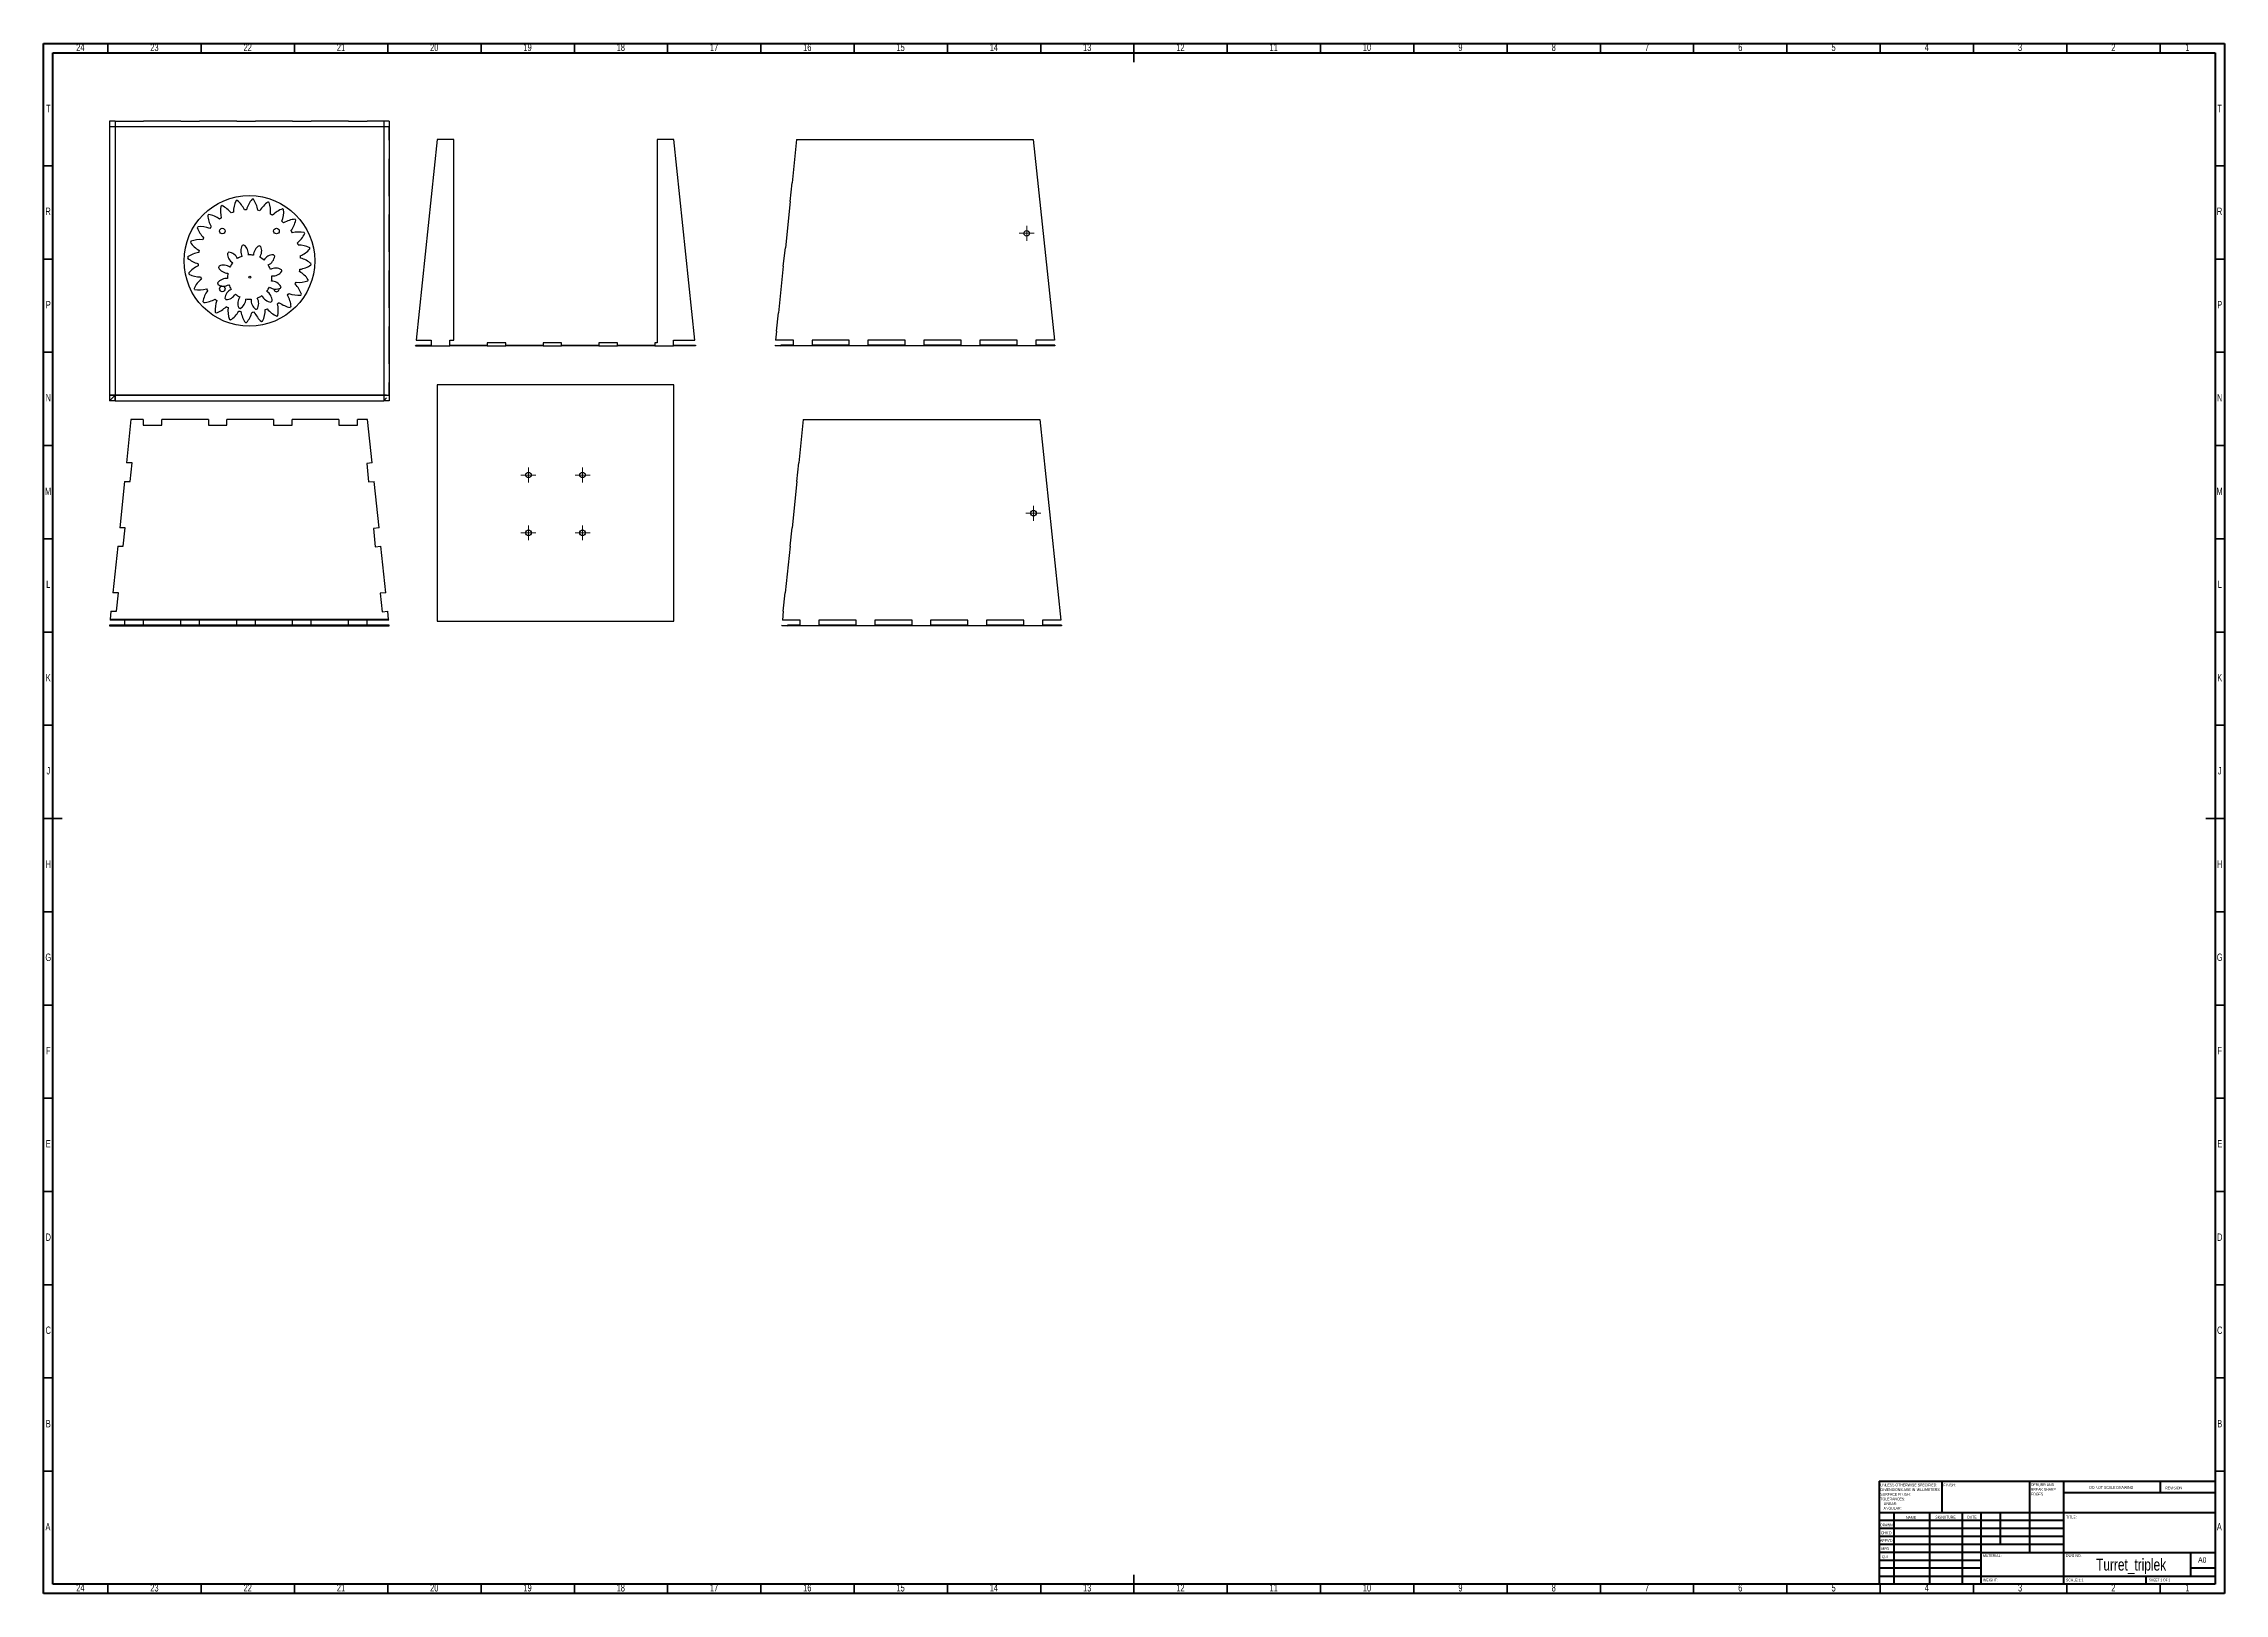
# Model space of a CAD drawing. Header units: millimetres. Extents: x 15 to 1184, y 5 to 836.
import ezdxf

# ---------------------------------------------------------------- set-up
doc = ezdxf.new("R2010")
doc.units = ezdxf.units.MM
doc.styles.add('SLDTEXTSTYLE0', font='TXT', dxfattribs={"width": 0.75})
doc.styles.add('SLDTEXTSTYLE1', font='TXT', dxfattribs={"width": 0.686449})
doc.styles.add('SLDTEXTSTYLE2', font='TXT', dxfattribs={"width": 0.6875})

# ---------------------------------------------------------------- blocks, each defined once
blk = doc.blocks.new('SW_NOTE_0')
at = {"color": 0, "linetype": 'Continuous', "lineweight": 0, "char_height": 1.5, "attachment_point": 1, "style": 'SLDTEXTSTYLE0'}
for s, insert in [('UNLESS OTHERWISE SPECIFIED:', (0, 1.9)), ('TOLERANCES:', (0, -5.6)), ('DIMENSIONS ARE IN MILLIMETERS', (0, -0.6)), ('SURFACE FINISH:', (0, -3.1)), ('ANGULAR:', (1.7, -10.6)), ('LINEAR:', (1.7, -8.1))]:
    blk.add_mtext(s, dxfattribs=dict(at, insert=insert))
blk = doc.blocks.new('SW_NOTE_1')
at = {"color": 0, "linetype": 'Continuous', "lineweight": 0, "char_height": 1.5, "attachment_point": 1, "style": 'SLDTEXTSTYLE0'}
for s, insert in [('DEBURR AND', (0, 1.9)), ('BREAK SHARP', (0, -0.6)), ('EDGES', (0, -3.1))]:
    blk.add_mtext(s, dxfattribs=dict(at, insert=insert))
blk = doc.blocks.new('SW_CENTERMARKSYMBOL_0')
at = {"color": 0, "linetype": 'Continuous', "lineweight": 0}
for p, q in [((-2.5, 0), (-4, 0)), ((0, 0), (-2.5, 0)), ((0, 2.5), (0, 4)), ((0, 0), (0, 2.5)), ((0, 0), (0, -2.5)), ((0, 0), (2.5, 0)), ((2.5, 0), (4, 0)), ((0, -2.5), (0, -4))]:
    blk.add_line(p, q, dxfattribs=at)
blk = doc.blocks.new('SW_CENTERMARKSYMBOL_1')
at = {"color": 0, "linetype": 'Continuous', "lineweight": 0}
for p, q in [((-2.5, 0), (-4, 0)), ((0, 0), (-2.5, 0)), ((0, 2.5), (0, 4)), ((0, 0), (0, 2.5)), ((0, 0), (0, -2.5)), ((0, 0), (2.5, 0)), ((2.5, 0), (4, 0)), ((0, -2.5), (0, -4))]:
    blk.add_line(p, q, dxfattribs=at)
blk = doc.blocks.new('SW_CENTERMARKSYMBOL_2')
at = {"color": 0, "linetype": 'Continuous', "lineweight": 0}
for p, q in [((-2.5, 0), (-4, 0)), ((0, 0), (-2.5, 0)), ((0, 2.5), (0, 4)), ((0, 0), (0, 2.5)), ((0, 0), (0, -2.5)), ((0, 0), (2.5, 0)), ((2.5, 0), (4, 0)), ((0, -2.5), (0, -4))]:
    blk.add_line(p, q, dxfattribs=at)
blk = doc.blocks.new('SW_CENTERMARKSYMBOL_3')
at = {"color": 0, "linetype": 'Continuous', "lineweight": 0}
for p, q in [((-2.5, 0), (-4, 0)), ((0, 0), (-2.5, 0)), ((0, 2.5), (0, 4)), ((0, 0), (0, 2.5)), ((0, 0), (0, -2.5)), ((0, 0), (2.5, 0)), ((2.5, 0), (4, 0)), ((0, -2.5), (0, -4))]:
    blk.add_line(p, q, dxfattribs=at)
blk = doc.blocks.new('SW_CENTERMARKSYMBOL_4')
at = {"color": 0, "linetype": 'Continuous', "lineweight": 0}
for p, q in [((-2.5, 0), (-4, 0)), ((0, 0), (-2.5, 0)), ((0, 2.5), (0, 4)), ((0, 0), (0, 2.5)), ((0, 0), (0, -2.5)), ((0, 0), (2.5, 0)), ((2.5, 0), (4, 0)), ((0, -2.5), (0, -4))]:
    blk.add_line(p, q, dxfattribs=at)
blk = doc.blocks.new('SW_CENTERMARKSYMBOL_5')
at = {"color": 0, "linetype": 'Continuous', "lineweight": 0}
for p, q in [((-2.5, 0), (-4, 0)), ((0, 0), (-2.5, 0)), ((0, 2.5), (0, 4)), ((0, 0), (0, 2.5)), ((0, 0), (0, -2.5)), ((0, 0), (2.5, 0)), ((2.5, 0), (4, 0)), ((0, -2.5), (0, -4))]:
    blk.add_line(p, q, dxfattribs=at)

msp = doc.modelspace()

# ---------------------------------------------------------------- linework, layer by layer
at = {"color": 7, "linetype": 'Continuous', "lineweight": 70}
for p, q in [((15, 5), (15, 836)), ((15, 836), (1184, 836)), ((20, 10), (20, 831)), ((20, 831), (1179, 831)), ((1179, 831), (1179, 10)), ((1184, 836), (1184, 5)), ((1184, 5), (15, 5)), ((1179, 10), (20, 10))]:
    msp.add_line(p, q, dxfattribs=at)
at = {"color": 7, "linetype": 'Continuous', "lineweight": 35}
for p, q in [((49.5, 831), (49.5, 836)), ((99.5, 831), (99.5, 836)), ((149.5, 831), (149.5, 836)), ((199.5, 831), (199.5, 836)), ((249.5, 831), (249.5, 836)), ((299.5, 831), (299.5, 836)), ((349.5, 831), (349.5, 836)), ((399.5, 831), (399.5, 836)), ((449.5, 831), (449.5, 836)), ((499.5, 831), (499.5, 836)), ((549.5, 831), (549.5, 836)), ((599.5, 836), (599.5, 826)), ((599.5, 831), (599.5, 836)), ((649.5, 831), (649.5, 836)), ((699.5, 831), (699.5, 836)), ((749.5, 831), (749.5, 836)), ((799.5, 831), (799.5, 836)), ((849.5, 831), (849.5, 836)), ((899.5, 831), (899.5, 836)), ((949.5, 831), (949.5, 836)), ((999.5, 831), (999.5, 836)), ((1049.5, 831), (1049.5, 836)), ((1099.5, 831), (1099.5, 836)), ((1149.5, 831), (1149.5, 836)), ((20, 770.5), (15, 770.5)), ((1179, 770.5), (1184, 770.5)), ((20, 720.5), (15, 720.5)), ((1179, 720.5), (1184, 720.5)), ((20, 670.5), (15, 670.5)), ((1179, 670.5), (1184, 670.5)), ((20, 620.5), (15, 620.5)), ((1179, 620.5), (1184, 620.5)), ((20, 570.5), (15, 570.5)), ((1179, 570.5), (1184, 570.5)), ((20, 520.5), (15, 520.5)), ((1179, 520.5), (1184, 520.5)), ((20, 470.5), (15, 470.5)), ((1179, 470.5), (1184, 470.5)), ((15, 420.5), (25, 420.5)), ((20, 420.5), (15, 420.5)), ((1184, 420.5), (1174, 420.5)), ((1179, 420.5), (1184, 420.5)), ((20, 370.5), (15, 370.5)), ((1179, 370.5), (1184, 370.5)), ((20, 320.5), (15, 320.5)), ((1179, 320.5), (1184, 320.5)), ((20, 270.5), (15, 270.5)), ((1179, 270.5), (1184, 270.5)), ((20, 220.5), (15, 220.5)), ((1179, 220.5), (1184, 220.5)), ((20, 170.5), (15, 170.5)), ((1179, 170.5), (1184, 170.5)), ((20, 120.5), (15, 120.5)), ((1179, 120.5), (1184, 120.5)), ((20, 70.5), (15, 70.5)), ((1179, 70.5), (1184, 70.5)), ((599.5, 5), (599.5, 15)), ((49.5, 10), (49.5, 5)), ((99.5, 10), (99.5, 5)), ((149.5, 10), (149.5, 5)), ((199.5, 10), (199.5, 5)), ((249.5, 10), (249.5, 5)), ((299.5, 10), (299.5, 5)), ((349.5, 10), (349.5, 5)), ((399.5, 10), (399.5, 5)), ((449.5, 10), (449.5, 5)), ((499.5, 10), (499.5, 5)), ((549.5, 10), (549.5, 5)), ((599.5, 10), (599.5, 5)), ((649.5, 10), (649.5, 5)), ((699.5, 10), (699.5, 5)), ((749.5, 10), (749.5, 5)), ((799.5, 10), (799.5, 5)), ((849.5, 10), (849.5, 5)), ((899.5, 10), (899.5, 5)), ((949.5, 10), (949.5, 5)), ((999.5, 10), (999.5, 5)), ((1049.5, 10), (1049.5, 5)), ((1099.5, 10), (1099.5, 5)), ((1149.5, 10), (1149.5, 5))]:
    msp.add_line(p, q, dxfattribs=at)
at = {"color": 7, "linetype": 'Continuous', "lineweight": 25}
for p, q in [((53.3, 794.5), (50.3, 794.5)), ((50.3, 794.5), (50.3, 791.5)), ((50.3, 791.5), (50.3, 784.3)), ((50.3, 791.5), (200.3, 791.5)), ((50.3, 791.5), (50.3, 791.5)), ((50.3, 784.3), (50.3, 774.3)), ((53.3, 794.5), (53.3, 647.5)), ((53.3, 794.5), (53.3, 794.5)), ((53.3, 794.5), (58.5, 794.5)), ((53.3, 791.5), (53.3, 647.5)), ((53.3, 791.5), (197.3, 791.5)), ((58.5, 794.5), (68.5, 794.5)), ((88.5, 794.5), (68.5, 794.5)), ((88.5, 794.5), (98.5, 794.5)), ((118.5, 794.5), (98.5, 794.5)), ((118.5, 794.5), (128.5, 794.5)), ((148.5, 794.5), (128.5, 794.5)), ((148.5, 794.5), (158.5, 794.5)), ((178.5, 794.5), (158.5, 794.5)), ((178.5, 794.5), (188.5, 794.5)), ((197.3, 794.5), (188.5, 794.5)), ((197.3, 794.5), (197.3, 784.3)), ((200.3, 794.5), (197.3, 794.5)), ((197.3, 784.3), (197.3, 774.3)), ((197.3, 784.3), (197.3, 784.3)), ((200.3, 791.5), (200.2, 791.5)), ((200.3, 794.5), (200.3, 791.5)), ((200.3, 791.5), (200.3, 647.5)), ((200.3, 784.3), (200.3, 791.5)), ((226, 784.6), (214.7, 677)), ((234.9, 784.6), (226, 784.6)), ((234.9, 677), (234.9, 784.6)), ((352.9, 784.6), (343.9, 784.6)), ((343.9, 784.6), (343.9, 675.6)), ((364.1, 677), (352.9, 784.6)), ((418.6, 784.6), (416.2, 761.4)), ((418.6, 784.6), (545.5, 784.6)), ((545.5, 784.6), (556.8, 677)), ((50.3, 774.3), (50.3, 754.3)), ((197.3, 774.3), (197.3, 754.3)), ((197.3, 774.3), (197.3, 774.3)), ((200.3, 754.3), (200.3, 774.3)), ((415.2, 751.4), (416.2, 761.4)), ((50.3, 754.3), (50.3, 744.3)), ((197.3, 754.3), (197.3, 744.3)), ((197.3, 754.3), (197.3, 754.3)), ((415.2, 751.4), (412.6, 726.5)), ((50.3, 744.3), (50.3, 724.3)), ((197.3, 744.3), (197.3, 724.3)), ((197.3, 744.3), (197.3, 744.3)), ((200.3, 724.3), (200.3, 744.3)), ((411.5, 716.6), (412.6, 726.5)), ((50.3, 724.3), (50.3, 714.3)), ((50.3, 714.3), (50.3, 694.3)), ((197.3, 724.3), (197.3, 714.3)), ((197.3, 724.3), (197.3, 724.3)), ((197.3, 714.3), (197.3, 694.3)), ((197.3, 714.3), (197.3, 714.3)), ((200.3, 694.3), (200.3, 714.3)), ((411.5, 716.6), (408.9, 691.7)), ((50.3, 694.3), (50.3, 684.3)), ((197.3, 694.3), (197.3, 684.3)), ((197.3, 694.3), (197.3, 694.3)), ((407.9, 681.8), (408.9, 691.7)), ((50.3, 684.3), (50.3, 664.3)), ((197.3, 684.3), (197.3, 664.3)), ((197.3, 684.3), (197.3, 684.3)), ((200.3, 664.3), (200.3, 684.3)), ((407.9, 681.8), (407.4, 677)), ((214.4, 673.9), (214.5, 674.3)), ((214.4, 673.9), (222.7, 673.9)), ((214.5, 674.3), (222.7, 674.3)), ((214.7, 677), (222.7, 677)), ((222.7, 677), (222.7, 673.9)), ((222.7, 673.9), (232.7, 673.9)), ((232.7, 677), (234.9, 677)), ((232.7, 673.9), (232.7, 677)), ((232.7, 674.3), (252.7, 674.3)), ((252.7, 673.9), (232.7, 673.9)), ((262.7, 675.6), (252.7, 675.6)), ((252.7, 675.6), (252.7, 673.9)), ((252.7, 673.9), (262.7, 673.9)), ((262.7, 673.9), (262.7, 675.6)), ((262.7, 674.3), (282.7, 674.3)), ((282.7, 673.9), (262.7, 673.9)), ((292.7, 675.6), (282.7, 675.6)), ((282.7, 675.6), (282.7, 673.9)), ((282.7, 673.9), (292.7, 673.9)), ((292.7, 673.9), (292.7, 675.6)), ((292.7, 674.3), (312.7, 674.3)), ((312.7, 673.9), (292.7, 673.9)), ((322.7, 675.6), (312.7, 675.6)), ((312.7, 675.6), (312.7, 673.9)), ((312.7, 673.9), (322.7, 673.9)), ((322.7, 673.9), (322.7, 675.6)), ((322.7, 674.3), (342.7, 674.3)), ((342.7, 673.9), (322.7, 673.9)), ((343.9, 675.6), (342.7, 675.6)), ((342.7, 675.6), (342.7, 673.9)), ((342.7, 673.9), (352.7, 673.9)), ((352.7, 677), (364.1, 677)), ((352.7, 673.9), (352.7, 677)), ((352.7, 674.3), (364.4, 674.3)), ((364.4, 673.9), (352.7, 673.9)), ((364.4, 674.3), (364.4, 673.9)), ((407.1, 674.3), (410, 673.9)), ((407.1, 674.3), (407.1, 673.9)), ((410.1, 673.9), (407.1, 673.9)), ((416.9, 673.9), (407.1, 673.9)), ((416.9, 677), (407.4, 677)), ((410.1, 674.3), (410.1, 673.9)), ((416.9, 674.3), (410.1, 674.3)), ((410.1, 673.9), (410.1, 674.3)), ((416.9, 673.9), (416.9, 677)), ((426.9, 673.9), (416.9, 673.9)), ((426.9, 677), (426.9, 673.9)), ((446.9, 677), (426.9, 677)), ((446.9, 674.3), (426.9, 674.3)), ((446.9, 673.9), (426.9, 673.9)), ((446.9, 673.9), (446.9, 677)), ((456.9, 673.9), (446.9, 673.9)), ((456.9, 677), (456.9, 673.9)), ((476.9, 677), (456.9, 677)), ((476.9, 674.3), (456.9, 674.3)), ((476.9, 673.9), (456.9, 673.9)), ((476.9, 673.9), (476.9, 677)), ((486.9, 673.9), (476.9, 673.9)), ((486.9, 677), (486.9, 673.9)), ((506.9, 677), (486.9, 677)), ((506.9, 674.3), (486.9, 674.3)), ((506.9, 673.9), (486.9, 673.9)), ((506.9, 673.9), (506.9, 677)), ((516.9, 673.9), (506.9, 673.9)), ((516.9, 677), (516.9, 673.9)), ((536.9, 677), (516.9, 677)), ((536.9, 674.3), (516.9, 674.3)), ((536.9, 673.9), (516.9, 673.9)), ((536.9, 673.9), (536.9, 677)), ((546.9, 673.9), (536.9, 673.9)), ((546.9, 677), (546.9, 673.9)), ((556.8, 677), (546.9, 677)), ((557, 674.3), (546.9, 674.3)), ((557.1, 673.9), (546.9, 673.9)), ((557, 674.3), (557.1, 673.9)), ((50.3, 664.3), (50.3, 654.3)), ((197.3, 664.3), (197.3, 654.3)), ((197.3, 664.3), (197.3, 664.3)), ((50.3, 654.3), (50.3, 647.5)), ((53.3, 647.5), (50.3, 647.5)), ((50.3, 644.5), (53.3, 647.5)), ((50.3, 647.5), (200.3, 647.5)), ((50.3, 647.5), (50.3, 647.5)), ((50.3, 647.5), (50.3, 644.5)), ((53.3, 644.5), (50.3, 644.5)), ((53.3, 647.5), (53.3, 647.5)), ((53.3, 647.5), (53.3, 644.5)), ((53.3, 644.5), (53.3, 647.5)), ((197.3, 647.5), (53.3, 647.5)), ((53.3, 644.5), (53.3, 644.5)), ((53.3, 644.5), (58.5, 644.5)), ((58.5, 644.5), (68.5, 644.5)), ((68.5, 644.5), (88.5, 644.5)), ((88.5, 644.5), (98.5, 644.5)), ((98.5, 644.5), (118.5, 644.5)), ((118.5, 644.5), (128.5, 644.5)), ((128.5, 644.5), (148.5, 644.5)), ((148.5, 644.5), (158.5, 644.5)), ((158.5, 644.5), (178.5, 644.5)), ((178.5, 644.5), (188.5, 644.5)), ((188.5, 644.5), (197.3, 644.5)), ((197.3, 654.3), (197.3, 644.5)), ((197.3, 654.3), (197.3, 654.3)), ((197.3, 647.5), (197.3, 647.5)), ((198.8, 647.5), (197.3, 647.5)), ((197.3, 647.4), (197.3, 644.5)), ((197.3, 644.5), (198.8, 646)), ((200.3, 644.5), (197.3, 644.5)), ((200.3, 647.5), (200.2, 647.5)), ((200.3, 647.5), (200.3, 654.3)), ((200.3, 647.5), (200.3, 644.5)), ((226, 653.1), (226, 526.3)), ((352.9, 653.1), (226, 653.1)), ((352.9, 526.3), (352.9, 653.1)), ((61.8, 634.5), (59.4, 611.3)), ((68.3, 634.5), (61.8, 634.5)), ((68.3, 634.5), (68.3, 631.5)), ((68.3, 631.5), (78.3, 631.5)), ((78.3, 631.5), (78.3, 634.5)), ((103.3, 634.5), (78.3, 634.5)), ((103.3, 634.5), (103.3, 631.5)), ((103.3, 631.5), (113.3, 631.5)), ((138.3, 634.5), (113.3, 634.5)), ((113.3, 631.5), (113.3, 634.5)), ((138.3, 634.5), (138.3, 631.5)), ((138.3, 631.5), (148.3, 631.5)), ((148.3, 631.5), (148.3, 634.5)), ((173.3, 634.5), (148.3, 634.5)), ((173.3, 634.5), (173.3, 631.5)), ((173.3, 631.5), (183.3, 631.5)), ((183.3, 631.5), (183.3, 634.5)), ((188.7, 634.5), (183.3, 634.5)), ((191.1, 611.3), (188.7, 634.5)), ((422.2, 634.5), (419.8, 611.3)), ((422.2, 634.5), (549.1, 634.5)), ((549.1, 634.5), (560.3, 526.9)), ((62.4, 611.3), (59.4, 611.3)), ((61.4, 601.3), (62.4, 611.3)), ((191.1, 611.3), (188.2, 610.9)), ((188.2, 610.9), (189.2, 601)), ((418.8, 601.3), (419.8, 611.3)), ((58.4, 601.3), (55.8, 576.4)), ((58.4, 601.3), (61.4, 601.3)), ((189.2, 601), (192.2, 601.3)), ((194.8, 576.4), (192.2, 601.3)), ((418.8, 601.3), (416.2, 576.4)), ((58.8, 576.4), (55.8, 576.4)), ((57.7, 566.5), (58.8, 576.4)), ((194.8, 576.4), (191.8, 576.1)), ((191.8, 576.1), (192.8, 566.2)), ((415.1, 566.5), (416.2, 576.4)), ((54.7, 566.5), (52.1, 541.6)), ((54.7, 566.5), (57.7, 566.5)), ((192.8, 566.2), (195.8, 566.5)), ((198.4, 541.6), (195.8, 566.5)), ((415.1, 566.5), (412.5, 541.6)), ((55.1, 541.6), (52.1, 541.6)), ((54.1, 531.7), (55.1, 541.6)), ((198.4, 541.6), (195.4, 541.3)), ((195.4, 541.3), (196.5, 531.4)), ((411.5, 531.7), (412.5, 541.6)), ((51.1, 531.7), (50.6, 527.2)), ((199.9, 527.2), (50.6, 527.2)), ((50.6, 527.2), (50.6, 526.9)), ((58.5, 526.9), (50.6, 526.9)), ((51.1, 531.7), (54.1, 531.7)), ((58.5, 527.1), (68.5, 527.1)), ((58.5, 524.2), (58.5, 527.1)), ((68.5, 524.2), (68.5, 527.1)), ((88.5, 526.9), (68.5, 526.9)), ((88.5, 527.1), (98.5, 527.1)), ((88.5, 524.2), (88.5, 527.1)), ((98.5, 524.2), (98.5, 527.1)), ((118.5, 526.9), (98.5, 526.9)), ((118.5, 527.1), (128.5, 527.1)), ((118.5, 524.2), (118.5, 527.1)), ((128.5, 524.2), (128.5, 527.1)), ((148.5, 526.9), (128.5, 526.9)), ((148.5, 527.1), (158.5, 527.1)), ((148.5, 524.2), (148.5, 527.1)), ((158.5, 524.2), (158.5, 527.1)), ((178.5, 526.9), (158.5, 526.9)), ((178.5, 527.1), (188.5, 527.1)), ((178.5, 524.2), (178.5, 527.1)), ((188.5, 524.2), (188.5, 527.1)), ((200, 526.9), (188.5, 526.9)), ((196.5, 531.4), (199.5, 531.7)), ((199.9, 527.2), (199.5, 531.7)), ((200, 526.9), (199.9, 527.2)), ((226, 526.3), (352.9, 526.3)), ((411.5, 531.7), (411, 526.9)), ((420.5, 526.9), (411, 526.9)), ((420.5, 523.9), (420.5, 526.9)), ((430.5, 526.9), (430.5, 523.9)), ((450.5, 526.9), (430.5, 526.9)), ((450.5, 523.9), (450.5, 526.9)), ((460.5, 526.9), (460.5, 523.9)), ((480.5, 526.9), (460.5, 526.9)), ((480.5, 523.9), (480.5, 526.9)), ((490.5, 526.9), (490.5, 523.9)), ((510.5, 526.9), (490.5, 526.9)), ((510.5, 523.9), (510.5, 526.9)), ((520.5, 526.9), (520.5, 523.9)), ((540.5, 526.9), (520.5, 526.9)), ((540.5, 523.9), (540.5, 526.9)), ((550.5, 526.9), (550.5, 523.9)), ((560.3, 526.9), (550.5, 526.9)), ((200.2, 524.2), (50.3, 524.2)), ((50.3, 524.2), (50.3, 523.9)), ((50.3, 523.9), (200.3, 523.9)), ((200.3, 523.9), (200.2, 524.2)), ((410.7, 524.2), (413.6, 523.9)), ((410.7, 524.2), (410.7, 523.9)), ((413.7, 523.9), (410.7, 523.9)), ((420.5, 523.9), (410.7, 523.9)), ((413.6, 523.9), (413.7, 524.2)), ((413.7, 524.2), (413.7, 523.9)), ((420.5, 524.2), (413.7, 524.2)), ((430.5, 523.9), (420.5, 523.9)), ((450.5, 524.2), (430.5, 524.2)), ((450.5, 523.9), (430.5, 523.9)), ((460.5, 523.9), (450.5, 523.9)), ((480.5, 524.2), (460.5, 524.2)), ((480.5, 523.9), (460.5, 523.9)), ((490.5, 523.9), (480.5, 523.9)), ((510.5, 524.2), (490.5, 524.2)), ((510.5, 523.9), (490.5, 523.9)), ((520.5, 523.9), (510.5, 523.9)), ((540.5, 524.2), (520.5, 524.2)), ((540.5, 523.9), (520.5, 523.9)), ((550.5, 523.9), (540.5, 523.9)), ((560.6, 524.2), (550.5, 524.2)), ((560.7, 523.9), (550.5, 523.9)), ((560.6, 524.2), (560.7, 523.9))]:
    msp.add_line(p, q, dxfattribs=at)
at = {"color": 7, "linetype": 'Continuous', "lineweight": 50}
for p, q in [((999, 65.2), (1179, 65.2)), ((999, 65.2), (999, 10)), ((1032.8, 48.2), (1032.8, 65.2)), ((1079.6, 65.2), (1079.6, 27)), ((1097.8, 65.2), (1097.8, 10)), ((1179, 58.9), (1097.8, 58.9)), ((1149.8, 58.9), (1149.8, 65.2)), ((1179, 48.2), (999, 48.2)), ((1006.8, 48.2), (1006.8, 10)), ((1026, 48.2), (1026, 10)), ((1043.4, 48.2), (1043.4, 10)), ((1053.6, 10), (1053.6, 48.2)), ((1064, 31.2), (1064, 48.2)), ((1097.8, 44), (999, 44)), ((1097.8, 39.8), (999, 39.8)), ((1097.8, 35.5), (999, 35.5)), ((1097.8, 31.2), (999, 31.2)), ((1053.6, 27), (999, 27)), ((1053.6, 27), (1179, 27)), ((1166, 14.2), (1166, 27)), ((1053.6, 22.7), (999, 22.7)), ((1053.6, 18.5), (999, 18.5)), ((999, 14.2), (1179, 14.2)), ((1142, 10), (1142, 14.2)), ((1179, 18.5), (1166, 18.5))]:
    msp.add_line(p, q, dxfattribs=at)
at = {"color": 7, "linetype": 'Continuous', "lineweight": 25}
for centre, radius in [((125.3, 719.5), 35), ((110.8, 735.5), 1.5), ((139.8, 735.5), 1.5), ((542, 734.3), 1.5), ((110.8, 704.5), 1.5), ((125.5, 710.8), 0.5), ((274.9, 604.7), 1.5), ((303.9, 604.7), 1.5), ((545.6, 584.2), 1.5), ((274.9, 573.7), 1.5), ((303.9, 573.7), 1.5)]:
    msp.add_circle(centre, radius, dxfattribs=at)
for centre, radius, start, end in [((124.8, 746.2), 15, 169.6695, 194.2376), ((125.3, 719.5), 33.1, 116.2896, 117.4078), ((104, 735.7), 15, 39.4598, 64.0279), ((131.7, 745.4), 15, 154.6695, 179.2376), ((125.3, 719.5), 33.1, 101.2896, 102.4078), ((109, 740.6), 15, 24.4598, 49.0279), ((138.2, 742.9), 15, 139.6695, 164.2376), ((125.3, 719.5), 33.1, 86.2896, 87.4078), ((115, 744.2), 15, 9.4598, 34.0279), ((143.8, 738.7), 15, 124.6695, 149.2376), ((125.3, 719.5), 33.1, 71.2896, 72.4078), ((121.7, 746), 15, 354.4598, 19.0279), ((125.3, 719.5), 33.1, 146.2896, 147.4078), ((111.5, 742.4), 15, 199.6695, 224.2376), ((98.8, 722.9), 15, 69.4598, 94.0279), ((125.3, 719.5), 33.1, 131.2896, 132.4078), ((117.9, 745.2), 15, 184.6695, 209.2376), ((100.6, 729.7), 15, 54.4598, 79.0279), ((125.3, 719.5), 27.5, 138.1328, 140.5645), ((125.3, 719.5), 27.5, 123.1328, 125.5645), ((125.3, 719.5), 27.5, 108.1328, 110.5645), ((125.3, 719.5), 27.5, 93.1328, 95.5645), ((125.3, 719.5), 27.5, 78.1328, 80.5645), ((125.3, 719.5), 27.5, 63.1328, 65.5645), ((148.2, 733.3), 15, 109.6695, 134.2376), ((128.7, 746), 15, 339.4598, 4.0279), ((125.3, 719.5), 27.5, 48.1328, 50.5645), ((125.3, 719.5), 33.1, 56.2896, 57.4078), ((151, 726.9), 15, 94.6695, 119.2376), ((135.4, 744.2), 15, 324.4598, 349.0279), ((125.3, 719.5), 33.1, 41.2896, 42.4078), ((125.3, 719.5), 33.1, 161.2896, 162.4078), ((106, 738), 15, 214.6695, 239.2376), ((98.8, 715.9), 15, 84.4598, 109.0279), ((125.3, 719.5), 27.5, 168.1328, 170.5645), ((125.3, 719.5), 27.5, 153.1328, 155.5645), ((126.7, 724.8), 6, 150.056, 208.7228), ((125.5, 710.8), 17.5, 100.2365, 103.1869), ((118.8, 723.2), 6, 354.7005, 53.3674), ((133.5, 722.4), 6, 120.056, 178.7228), ((125.5, 710.8), 17.5, 70.2365, 73.1869), ((125.9, 724.9), 6, 324.7005, 23.3674), ((125.3, 719.5), 27.5, 33.1328, 35.5645), ((152, 720), 15, 79.6695, 104.2376), ((141.5, 740.7), 15, 309.4598, 334.0279), ((125.3, 719.5), 27.5, 18.1328, 20.5645), ((151.2, 713), 15, 64.6695, 89.2376), ((146.4, 735.8), 15, 294.4598, 319.0279), ((125.3, 719.5), 33.1, 26.2896, 27.4078), ((125.3, 719.5), 33.1, 11.2896, 12.4078), ((100.6, 709.2), 15, 99.4598, 124.0279), ((125.3, 719.5), 33.1, 176.2896, 177.4078), ((101.9, 732.4), 15, 229.6695, 254.2376), ((104.1, 703.2), 15, 114.4598, 139.0279), ((125.3, 719.5), 27.5, 183.1328, 185.5645), ((125.5, 710.8), 17.5, 160.2365, 163.1869), ((113.9, 718.9), 6, 210.056, 268.7228), ((111.4, 711.2), 6, 54.7005, 113.3674), ((125.5, 710.8), 17.5, 130.2365, 133.1869), ((119.5, 723.6), 6, 180.056, 238.7228), ((113.5, 718.2), 6, 24.7005, 83.3674), ((125.5, 710.8), 11.9, 139.9678, 153.4556), ((125.5, 710.8), 11.9, 109.9678, 123.4556), ((125.5, 710.8), 11.9, 79.9678, 93.4556), ((125.5, 710.8), 11.9, 49.9678, 63.4556), ((138.2, 716.8), 6, 90.056, 148.7228), ((132.9, 722.8), 6, 294.7005, 353.3674), ((125.5, 710.8), 11.9, 19.9678, 33.4556), ((139.5, 709.6), 6, 60.056, 118.7228), ((137.9, 717.5), 6, 264.7005, 323.3674), ((125.5, 710.8), 17.5, 40.2365, 43.1869), ((125.5, 710.8), 17.5, 10.2365, 13.1869), ((125.3, 719.5), 27.5, 348.1328, 350.5645), ((144.5, 700.9), 15, 34.6695, 59.2376), ((149.9, 729.8), 15, 279.4598, 304.0279), ((125.3, 719.5), 27.5, 3.1328, 5.5645), ((148.7, 706.6), 15, 49.6695, 74.2376), ((125.3, 719.5), 33.1, 356.2896, 357.4078), ((125.3, 719.5), 33.1, 191.2896, 192.4078), ((99.3, 725.9), 15, 244.6695, 269.2376), ((109.1, 698.2), 15, 129.4598, 154.0279), ((125.3, 719.5), 33.1, 206.2896, 207.4078), ((98.6, 719), 15, 259.6695, 284.2376), ((125.3, 719.5), 27.5, 198.1328, 200.5645), ((115.1, 694.8), 15, 144.4598, 169.0279), ((125.3, 719.5), 27.5, 213.1328, 215.5645), ((113.1, 704.1), 6, 84.7005, 143.3674), ((125.5, 710.8), 17.5, 190.2365, 193.1869), ((111.4, 712), 6, 240.056, 298.7228), ((118.1, 698.8), 6, 114.7005, 173.3674), ((112.7, 704.8), 6, 270.056, 328.7228), ((125.5, 710.8), 11.9, 169.9678, 183.4556), ((125.5, 710.8), 11.9, 199.9678, 213.4556), ((125.5, 710.8), 11.9, 229.9678, 243.4556), ((125.5, 710.8), 11.9, 319.9678, 333.4556), ((131.5, 698), 6, 0.056, 58.7228), ((139.6, 710.4), 6, 234.7005, 293.3674), ((125.5, 710.8), 11.9, 349.9678, 3.4556), ((137, 702.7), 6, 30.056, 88.7228), ((139.8, 704.5), 1.5, 178.6736, 5.3588), ((125.5, 710.8), 17.5, 340.2365, 343.1869), ((125.3, 719.5), 27.5, 318.1328, 320.5645), ((151.8, 716.1), 15, 249.4598, 274.0279), ((125.3, 719.5), 27.5, 333.1328, 335.5645), ((139.1, 696.6), 15, 19.6695, 44.2376), ((151.8, 723), 15, 264.4598, 289.0279), ((125.3, 719.5), 33.1, 326.2896, 327.4078), ((125.3, 719.5), 33.1, 341.2896, 342.4078), ((125.3, 719.5), 33.1, 221.2896, 222.4078), ((99.6, 712.1), 15, 274.6695, 299.2376), ((125.3, 719.5), 27.5, 228.1328, 230.5645), ((121.9, 693), 15, 159.4598, 184.0279), ((125.3, 719.5), 33.1, 236.2896, 237.4078), ((102.4, 705.7), 15, 289.6695, 314.2376), ((125.5, 710.8), 17.5, 220.2365, 223.1869), ((125.3, 719.5), 27.5, 243.1328, 245.5645), ((128.8, 693), 15, 174.4598, 199.0279), ((106.7, 700.2), 15, 304.6695, 329.2376), ((125.1, 696.7), 6, 144.7005, 203.3674), ((125.5, 710.8), 17.5, 250.2365, 253.1869), ((125.3, 719.5), 27.5, 258.1328, 260.5645), ((117.4, 699.2), 6, 300.056, 358.7228), ((135.6, 694.8), 15, 189.4598, 214.0279), ((125.5, 710.8), 11.9, 259.9678, 273.4556), ((112.3, 696.1), 15, 319.6695, 344.2376), ((132.2, 698.4), 6, 174.7005, 233.3674), ((125.3, 719.5), 27.5, 273.1328, 275.5645), ((141.6, 698.3), 15, 204.4598, 229.0279), ((125.5, 710.8), 17.5, 280.2365, 283.1869), ((125.5, 710.8), 11.9, 289.9678, 303.4556), ((124.3, 696.7), 6, 330.056, 28.7228), ((137.5, 703.4), 6, 204.7005, 263.3674), ((118.8, 693.6), 15, 334.6695, 359.2376), ((125.3, 719.5), 27.5, 288.1328, 290.5645), ((146.5, 703.3), 15, 219.4598, 244.0279), ((125.5, 710.8), 17.5, 310.2365, 313.1869), ((125.3, 719.5), 33.1, 296.2896, 297.4078), ((125.3, 719.5), 27.5, 303.1328, 305.5645), ((125.8, 692.8), 15, 349.6695, 14.2376), ((150, 709.3), 15, 234.4598, 259.0279), ((132.7, 693.8), 15, 4.6695, 29.2376), ((125.3, 719.5), 33.1, 311.2896, 312.4078), ((125.3, 719.5), 33.1, 251.2896, 252.4078), ((125.3, 719.5), 33.1, 266.2896, 267.4078), ((125.3, 719.5), 33.1, 281.2896, 282.4078)]:
    msp.add_arc(centre, radius, start, end, dxfattribs=at)

# ---------------------------------------------------------------- block references
at = {"color": 7, "linetype": 'Continuous', "lineweight": 0}
for name, p in [('SW_CENTERMARKSYMBOL_4', (542, 734.3)), ('SW_CENTERMARKSYMBOL_1', (274.9, 604.7)), ('SW_CENTERMARKSYMBOL_0', (303.9, 604.7)), ('SW_CENTERMARKSYMBOL_5', (545.6, 584.2)), ('SW_CENTERMARKSYMBOL_2', (274.9, 573.7)), ('SW_CENTERMARKSYMBOL_3', (303.9, 573.7)), ('SW_NOTE_0', (999.6, 62)), ('SW_NOTE_1', (1080.3, 62.1))]:
    msp.add_blockref(name, p, dxfattribs=at)

# ---------------------------------------------------------------- texts
for s, insert, char_height, attachment_point, style in [('24', (34.7, 836), 3.97, 2, 'SLDTEXTSTYLE0'), ('23', (74.4, 836), 3.97, 2, 'SLDTEXTSTYLE0'), ('22', (124.4, 836), 3.97, 2, 'SLDTEXTSTYLE0'), ('21', (174.4, 836), 3.97, 2, 'SLDTEXTSTYLE0'), ('20', (224.4, 836), 3.97, 2, 'SLDTEXTSTYLE0'), ('19', (274.4, 836), 3.97, 2, 'SLDTEXTSTYLE0'), ('18', (324.4, 836), 3.97, 2, 'SLDTEXTSTYLE0'), ('17', (374.4, 836), 3.97, 2, 'SLDTEXTSTYLE0'), ('16', (424.4, 836), 3.97, 2, 'SLDTEXTSTYLE0'), ('15', (474.4, 836), 3.97, 2, 'SLDTEXTSTYLE0'), ('14', (524.4, 836), 3.97, 2, 'SLDTEXTSTYLE0'), ('13', (574.4, 836), 3.97, 2, 'SLDTEXTSTYLE0'), ('12', (624.4, 836), 3.97, 2, 'SLDTEXTSTYLE0'), ('11', (674.4, 836), 3.97, 2, 'SLDTEXTSTYLE0'), ('10', (724.4, 836), 3.97, 2, 'SLDTEXTSTYLE0'), ('9', (774.5, 836), 3.97, 2, 'SLDTEXTSTYLE0'), ('8', (824.5, 836), 3.97, 2, 'SLDTEXTSTYLE0'), ('7', (874.5, 836), 3.97, 2, 'SLDTEXTSTYLE0'), ('6', (924.5, 836), 3.97, 2, 'SLDTEXTSTYLE0'), ('5', (974.5, 836), 3.97, 2, 'SLDTEXTSTYLE0'), ('4', (1024.5, 836), 3.97, 2, 'SLDTEXTSTYLE0'), ('3', (1074.5, 836), 3.97, 2, 'SLDTEXTSTYLE0'), ('2', (1124.5, 836), 3.97, 2, 'SLDTEXTSTYLE0'), ('1', (1164.2, 836), 3.97, 2, 'SLDTEXTSTYLE0'), ('T', (17.5, 803.2), 3.97, 2, 'SLDTEXTSTYLE0'), ('T', (1181.5, 803.2), 3.97, 2, 'SLDTEXTSTYLE0'), ('R', (17.4, 748.1), 3.97, 2, 'SLDTEXTSTYLE0'), ('R', (1181.4, 748.1), 3.97, 2, 'SLDTEXTSTYLE0'), ('P', (17.5, 698), 3.97, 2, 'SLDTEXTSTYLE0'), ('P', (1181.5, 698), 3.97, 2, 'SLDTEXTSTYLE0'), ('N', (17.5, 648.1), 3.97, 2, 'SLDTEXTSTYLE0'), ('N', (1181.5, 648.1), 3.97, 2, 'SLDTEXTSTYLE0'), ('M', (17.4, 598), 3.97, 2, 'SLDTEXTSTYLE0'), ('M', (1181.4, 598), 3.97, 2, 'SLDTEXTSTYLE0'), ('L', (17.5, 548.1), 3.97, 2, 'SLDTEXTSTYLE0'), ('L', (1181.5, 548.1), 3.97, 2, 'SLDTEXTSTYLE0'), ('K', (17.5, 498), 3.97, 2, 'SLDTEXTSTYLE0'), ('K', (1181.5, 498), 3.97, 2, 'SLDTEXTSTYLE0'), ('J', (17.5, 448.1), 3.97, 2, 'SLDTEXTSTYLE0'), ('J', (1181.5, 448.1), 3.97, 2, 'SLDTEXTSTYLE0'), ('H', (17.5, 398), 3.97, 2, 'SLDTEXTSTYLE0'), ('H', (1181.5, 398), 3.97, 2, 'SLDTEXTSTYLE0'), ('G', (17.5, 348.1), 3.97, 2, 'SLDTEXTSTYLE0'), ('G', (1181.5, 348.1), 3.97, 2, 'SLDTEXTSTYLE0'), ('F', (17.5, 298), 3.97, 2, 'SLDTEXTSTYLE0'), ('F', (1181.5, 298), 3.97, 2, 'SLDTEXTSTYLE0'), ('E', (17.5, 248.1), 3.97, 2, 'SLDTEXTSTYLE0'), ('E', (1181.5, 248.1), 3.97, 2, 'SLDTEXTSTYLE0'), ('D', (17.5, 198), 3.97, 2, 'SLDTEXTSTYLE0'), ('D', (1181.5, 198), 3.97, 2, 'SLDTEXTSTYLE0'), ('C', (17.5, 148.1), 3.97, 2, 'SLDTEXTSTYLE0'), ('C', (1181.5, 148.1), 3.97, 2, 'SLDTEXTSTYLE0'), ('B', (17.5, 98), 3.97, 2, 'SLDTEXTSTYLE0'), ('B', (1181.5, 98), 3.97, 2, 'SLDTEXTSTYLE0'), ('FINISH:', (1033.4, 63.9), 1.5, 1, 'SLDTEXTSTYLE0'), ('DO NOT SCALE DRAWING', (1111.6, 62.5), 1.5, 1, 'SLDTEXTSTYLE0'), ('REVISION', (1152.3, 62.3), 1.5, 1, 'SLDTEXTSTYLE0'), ('A', (17.3, 42.7), 3.97, 2, 'SLDTEXTSTYLE0'), ('DRAWN', (999.6, 42.4), 1.5, 1, 'SLDTEXTSTYLE1'), ("CHK'D", (999.9, 38.2), 1.5, 1, 'SLDTEXTSTYLE0'), ('NAME', (1013.3, 46.5), 1.5, 1, 'SLDTEXTSTYLE0'), ('SIGNATURE', (1029, 46.6), 1.5, 1, 'SLDTEXTSTYLE0'), ('DATE', (1046.2, 46.6), 1.5, 1, 'SLDTEXTSTYLE0'), ('TITLE:', (1099.1, 46.6), 1.5, 1, 'SLDTEXTSTYLE0'), ('A', (1181.3, 42.7), 3.97, 2, 'SLDTEXTSTYLE0'), ("APPV'D", (999.4, 34.1), 1.5, 1, 'SLDTEXTSTYLE0'), ('MFG', (1000.1, 29.7), 1.5, 1, 'SLDTEXTSTYLE0'), ('Q.A', (1000.5, 25.5), 1.5, 1, 'SLDTEXTSTYLE0'), ('MATERIAL:', (1054.6, 26), 1.5, 1, 'SLDTEXTSTYLE0'), ('DWG NO.', (1099, 26), 1.5, 1, 'SLDTEXTSTYLE0'), ('Turret_triplek', (1134, 23.6), 6.35, 2, 'SLDTEXTSTYLE0'), ('A0', (1169.9, 24.4), 2.91, 1, 'SLDTEXTSTYLE0'), ('WEIGHT:', (1054.6, 12.9), 1.5, 1, 'SLDTEXTSTYLE0'), ('SCALE:1:1', (1099.1, 12.9), 1.5, 1, 'SLDTEXTSTYLE0'), ('SHEET 1 OF 1', (1143.5, 12.9), 1.5, 1, 'SLDTEXTSTYLE2'), ('24', (34.7, 10), 3.97, 2, 'SLDTEXTSTYLE0'), ('23', (74.4, 10), 3.97, 2, 'SLDTEXTSTYLE0'), ('22', (124.4, 10), 3.97, 2, 'SLDTEXTSTYLE0'), ('21', (174.4, 10), 3.97, 2, 'SLDTEXTSTYLE0'), ('20', (224.4, 10), 3.97, 2, 'SLDTEXTSTYLE0'), ('19', (274.4, 10), 3.97, 2, 'SLDTEXTSTYLE0'), ('18', (324.4, 10), 3.97, 2, 'SLDTEXTSTYLE0'), ('17', (374.4, 10), 3.97, 2, 'SLDTEXTSTYLE0'), ('16', (424.4, 10), 3.97, 2, 'SLDTEXTSTYLE0'), ('15', (474.4, 10), 3.97, 2, 'SLDTEXTSTYLE0'), ('14', (524.4, 10), 3.97, 2, 'SLDTEXTSTYLE0'), ('13', (574.4, 10), 3.97, 2, 'SLDTEXTSTYLE0'), ('12', (624.4, 10), 3.97, 2, 'SLDTEXTSTYLE0'), ('11', (674.4, 10), 3.97, 2, 'SLDTEXTSTYLE0'), ('10', (724.4, 10), 3.97, 2, 'SLDTEXTSTYLE0'), ('9', (774.5, 10), 3.97, 2, 'SLDTEXTSTYLE0'), ('8', (824.5, 10), 3.97, 2, 'SLDTEXTSTYLE0'), ('7', (874.5, 10), 3.97, 2, 'SLDTEXTSTYLE0'), ('6', (924.5, 10), 3.97, 2, 'SLDTEXTSTYLE0'), ('5', (974.5, 10), 3.97, 2, 'SLDTEXTSTYLE0'), ('4', (1024.5, 10), 3.97, 2, 'SLDTEXTSTYLE0'), ('3', (1074.5, 10), 3.97, 2, 'SLDTEXTSTYLE0'), ('2', (1124.5, 10), 3.97, 2, 'SLDTEXTSTYLE0'), ('1', (1164.2, 10), 3.97, 2, 'SLDTEXTSTYLE0')]:
    msp.add_mtext(s, dxfattribs=dict(at, insert=insert, char_height=char_height, attachment_point=attachment_point, style=style))

doc.saveas('drawing.dxf')
